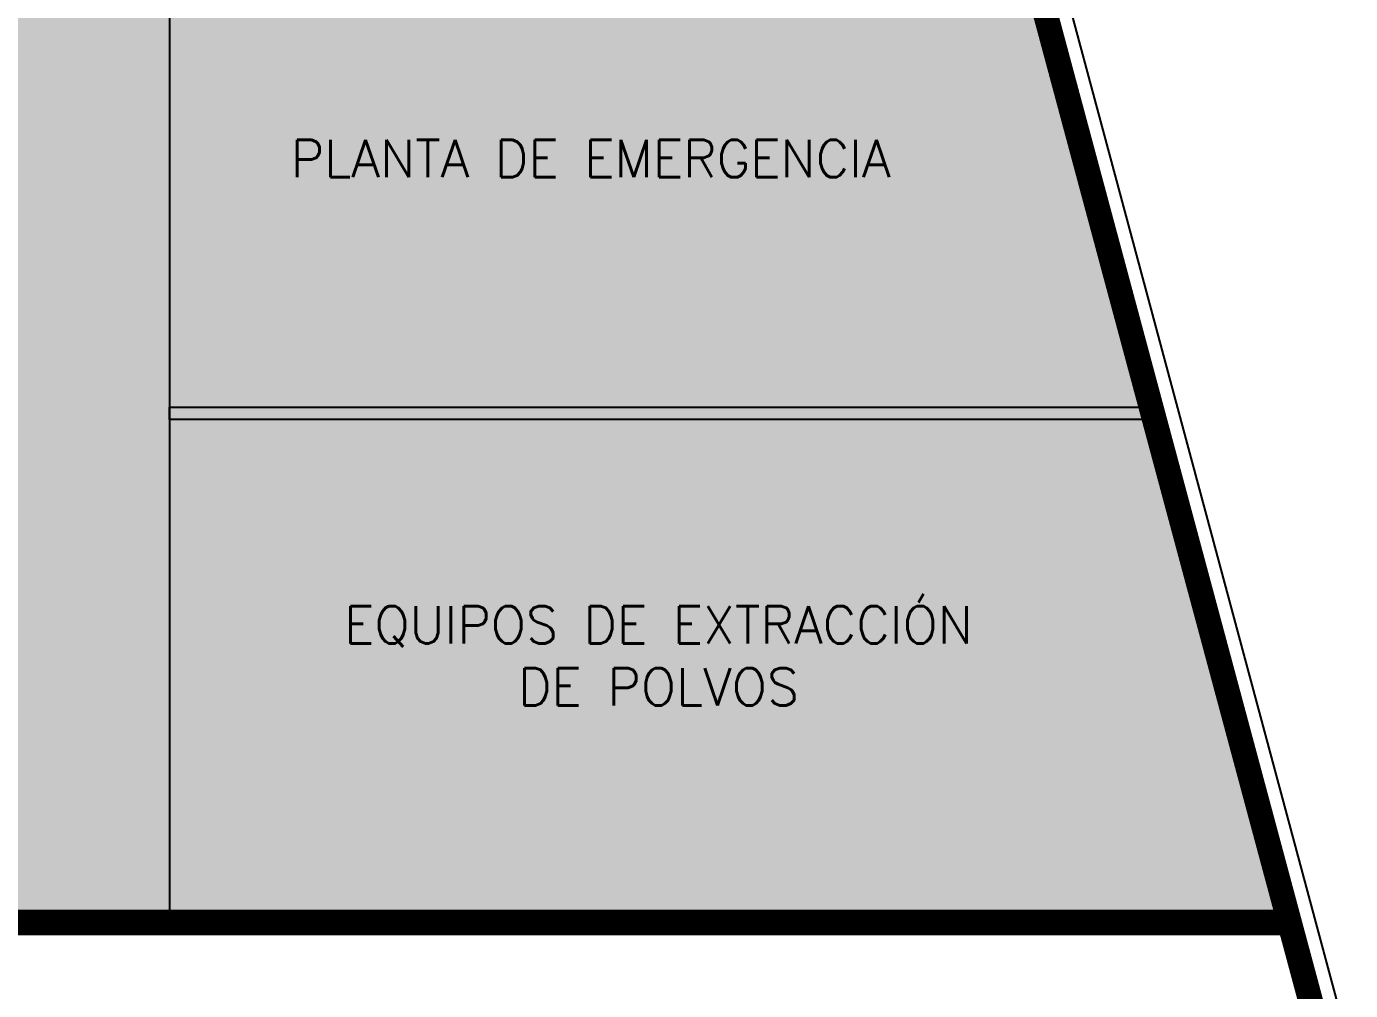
# Model space of a CAD drawing. Header units: millimetres. Extents: x 27 to 199, y 478 to 592.
# Drawn here: x 116.12 to 126.79, y 563.81 to 571.58 of the extents above; entities that cross this region are included whole.
import ezdxf

# ---------------------------------------------------------------- set-up
doc = ezdxf.new("R2010")
doc.units = ezdxf.units.MM
for name, color, linetype in [('1- 3', 3, 'Continuous'), ('1- muro de carga', 5, 'Continuous'), ('8 hatch 2', 104, 'Continuous'), ('LINEA LIMITE DE ZONIFICACION', 2, 'Continuous')]:
    doc.layers.add(name, color=color, linetype=linetype)
doc.styles.add('TEXTOS', font='romans.shx')

# ---------------------------------------------------------------- blocks, each defined once
blk = doc.blocks.new('*E60')
at = {"layer": '8 hatch 2', "ltscale": 2, "transparency": 33554483}
h = blk.add_hatch(color=6, dxfattribs=at)
h.dxf.hatch_style = 1
h.paths.add_polyline_path([(79.84, 79.605), (60.15, 79.605), (60.15, 62.261), (84.499, 62.261)])
at = {"layer": '8 hatch 2', "ltscale": 2, "transparency": 33554687, "const_width": 0.2}
for points in [[(60, 79.605), (79.84, 79.605), (101.224, 0), (60, 0)], [(60.15, 62.261), (84.499, 62.261), (79.84, 79.605), (60.15, 79.605)]]:
    blk.add_lwpolyline(points, close=True, dxfattribs=at)

msp = doc.modelspace()

# ---------------------------------------------------------------- linework, layer by layer
at = {"layer": '1- 3'}
for p, q in [((117.273, 581.701), (117.273, 564.357)), ((101.948, 564.457), (126.271, 564.457)), ((126.297, 564.357), (101.948, 564.357))]:
    msp.add_line(p, q, dxfattribs=at)
msp.add_lwpolyline([(125.208, 568.413), (117.273, 568.413), (117.273, 568.513), (125.181, 568.513)], dxfattribs=at)
at = {"layer": '1- muro de carga', "lineweight": 25}
for points in [[(31.563, 581.898), (121.798, 581.898), (143.283, 501.898), (31.563, 501.898)], [(31.563, 581.701), (121.638, 581.701), (143.022, 502.096), (31.563, 502.096)]]:
    msp.add_lwpolyline(points, dxfattribs=at)

# ---------------------------------------------------------------- block references
at = {"color": 1}
msp.add_blockref('*E60', (41.798, 502.096), dxfattribs=at)

# ---------------------------------------------------------------- texts
at = {"layer": 'LINEA LIMITE DE ZONIFICACION', "color": 2, "ltscale": 0.01, "char_height": 0.3, "width": 6.13797, "attachment_point": 5, "style": 'TEXTOS'}
for s, insert in [('PLANTA DE EMERGENCIA', (120.666, 570.515)), ('EQUIPOS DE EXTRACCIÓN DE POLVOS', (121.212, 566.51))]:
    msp.add_mtext(s, dxfattribs=dict(at, insert=insert))

doc.saveas('drawing.dxf')
